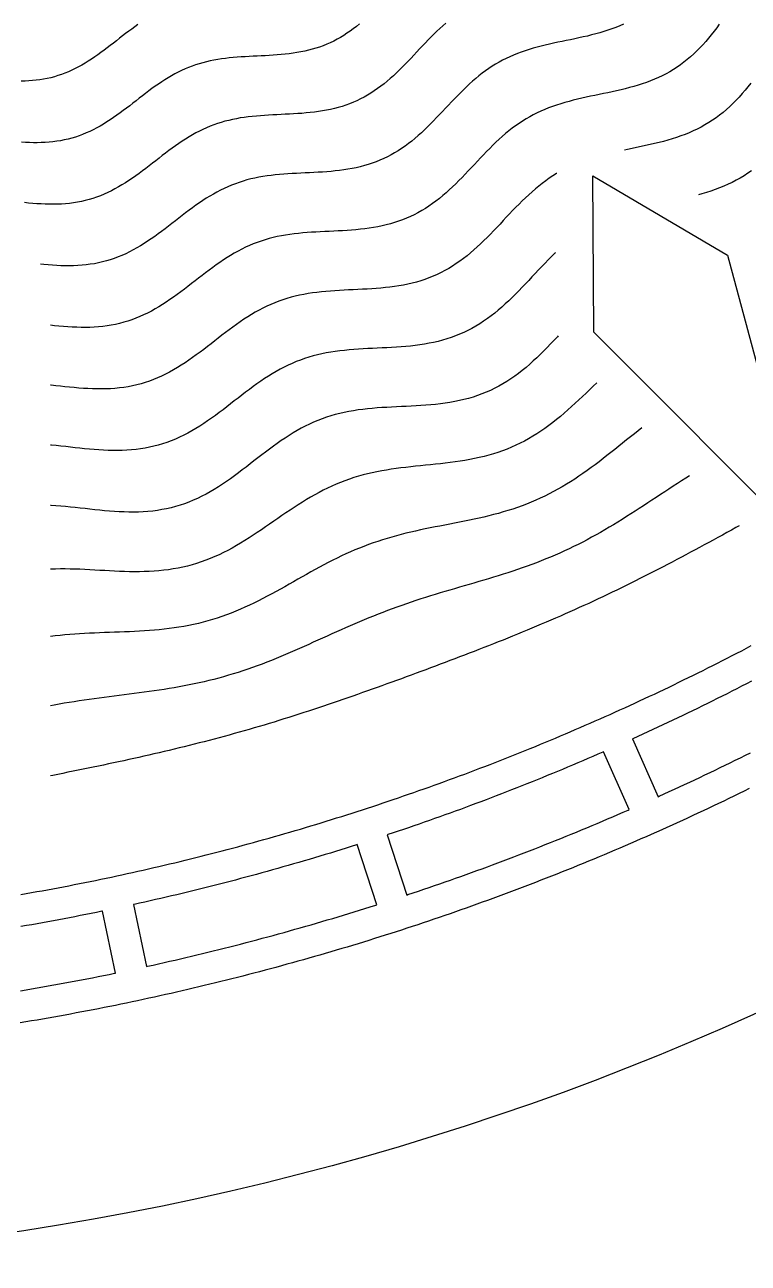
# Model space of a CAD drawing. Header units: millimetres. Extents: x -14.2 to 14.2, y -14.2 to 14.2.
# Drawn here: x 2.18 to 5.84, y -14.25 to -7.98 of the extents above; entities that cross this region are included whole.
import ezdxf

# ---------------------------------------------------------------- set-up
doc = ezdxf.new("R2010")
doc.units = ezdxf.units.MM
for name, color, linetype in [('ALTIN', 2, 'Continuous'), ('DOKU', 8, 'Continuous'), ('KESIM', 1, 'Continuous')]:
    doc.layers.add(name, color=color, linetype=linetype)

msp = doc.modelspace()

# ---------------------------------------------------------------- linework, layer by layer
at = {"layer": 'ALTIN'}
for points in [[(5.0563, -9.5377), (5.05, -8.7469), (5.7317, -9.1477), (6.125, -10.6088)], [(4.3025, -12.3204), (4.3293, -12.3109), (4.3562, -12.3015), (4.383, -12.2919), (4.4098, -12.2823), (4.4366, -12.2727), (4.4634, -12.263), (4.4901, -12.2532), (4.5168, -12.2434), (4.5435, -12.2335), (4.5702, -12.2236), (4.5969, -12.2136), (4.6235, -12.2035), (4.6501, -12.1934), (4.6767, -12.1832), (4.7033, -12.173), (4.7298, -12.1627), (4.7563, -12.1524), (4.7828, -12.1419), (4.8093, -12.1315), (4.8358, -12.121), (4.8622, -12.1104), (4.8886, -12.0997), (4.915, -12.0891), (4.9414, -12.0783), (4.9677, -12.0675), (4.994, -12.0566), (5.0203, -12.0457), (5.0466, -12.0347), (5.0728, -12.0237), (5.099, -12.0126), (5.1252, -12.0014), (5.1514, -11.9902), (5.1776, -11.979), (5.2037, -11.9676), (5.2298, -11.9563), (5.2347, -11.9541), (5.1046, -11.6617), (5.1015, -11.6631), (5.0761, -11.6742), (5.0506, -11.6852), (5.0251, -11.6962), (4.9996, -11.7071), (4.974, -11.718), (4.9484, -11.7289), (4.9228, -11.7396), (4.8972, -11.7503), (4.8716, -11.761), (4.8459, -11.7716), (4.8202, -11.7821), (4.7945, -11.7926), (4.7687, -11.8031), (4.743, -11.8134), (4.7172, -11.8237), (4.6914, -11.834), (4.6656, -11.8442), (4.6397, -11.8544), (4.6138, -11.8645), (4.5879, -11.8745), (4.562, -11.8845), (4.5361, -11.8944), (4.5101, -11.9043), (4.4841, -11.9141), (4.4581, -11.9238), (4.4321, -11.9335), (4.4061, -11.9432), (4.38, -11.9528), (4.3539, -11.9623), (4.3278, -11.9718), (4.3017, -11.9812), (4.2755, -11.9905), (4.2494, -11.9998), (4.2232, -12.0091), (4.197, -12.0183), (4.1707, -12.0274), (4.1445, -12.0365), (4.1182, -12.0455), (4.0919, -12.0544), (4.0656, -12.0633), (4.0393, -12.0722), (4.0129, -12.0809), (4.0098, -12.082), (4.1087, -12.3863), (4.1138, -12.3846), (4.1408, -12.3756), (4.1678, -12.3666), (4.1948, -12.3574), (4.2217, -12.3483), (4.2487, -12.339), (4.2756, -12.3297)], [(2.9911, -12.7026), (3.0188, -12.696), (3.0465, -12.6894), (3.0741, -12.6828), (3.1018, -12.676), (3.1294, -12.6692), (3.1571, -12.6624), (3.1847, -12.6554), (3.2123, -12.6485), (3.2399, -12.6414), (3.2675, -12.6343), (3.295, -12.6272), (3.3226, -12.6199), (3.3501, -12.6127), (3.3776, -12.6053), (3.4051, -12.5979), (3.4326, -12.5905), (3.46, -12.583), (3.4875, -12.5754), (3.5149, -12.5677), (3.5423, -12.56), (3.5697, -12.5523), (3.5971, -12.5445), (3.6244, -12.5366), (3.6518, -12.5287), (3.6791, -12.5207), (3.7064, -12.5126), (3.7337, -12.5045), (3.761, -12.4963), (3.7882, -12.4881), (3.8155, -12.4798), (3.8427, -12.4714), (3.8699, -12.463), (3.897, -12.4545), (3.9242, -12.446), (3.9514, -12.4374), (3.9565, -12.4358), (3.8576, -12.1314), (3.8545, -12.1324), (3.828, -12.1408), (3.8015, -12.1491), (3.775, -12.1574), (3.7484, -12.1656), (3.7219, -12.1738), (3.6953, -12.1819), (3.6687, -12.1899), (3.6421, -12.1979), (3.6155, -12.2058), (3.5889, -12.2136), (3.5622, -12.2214), (3.5356, -12.2292), (3.5089, -12.2369), (3.4822, -12.2445), (3.4554, -12.2521), (3.4287, -12.2596), (3.4019, -12.267), (3.3752, -12.2744), (3.3484, -12.2817), (3.3216, -12.289), (3.2948, -12.2962), (3.2679, -12.3034), (3.2411, -12.3105), (3.2142, -12.3175), (3.1873, -12.3245), (3.1604, -12.3314), (3.1335, -12.3383), (3.1066, -12.3451), (3.0797, -12.3519), (3.0527, -12.3586), (3.0257, -12.3652), (2.9988, -12.3718), (2.9718, -12.3783), (2.9447, -12.3847), (2.9177, -12.3911), (2.8907, -12.3975), (2.8636, -12.4037), (2.8366, -12.4099), (2.8095, -12.4161), (2.7824, -12.4222), (2.7553, -12.4282), (2.7282, -12.4342), (2.7249, -12.4349), (2.7914, -12.7479), (2.7967, -12.7468), (2.8245, -12.7407), (2.8523, -12.7345), (2.8801, -12.7282), (2.9079, -12.7219), (2.9356, -12.7155), (2.9633, -12.7091)]]:
    msp.add_lwpolyline(points, close=True, dxfattribs=at)
for points in [[(2.1557, -12.3838), (2.1828, -12.379), (2.2098, -12.3742), (2.2368, -12.3694), (2.2637, -12.3645), (2.2907, -12.3595), (2.3177, -12.3545), (2.3446, -12.3494), (2.3715, -12.3443), (2.3985, -12.3391), (2.4254, -12.3338), (2.4523, -12.3285), (2.4792, -12.3231), (2.5061, -12.3177), (2.5329, -12.3122), (2.5598, -12.3066), (2.5866, -12.301), (2.6134, -12.2953), (2.6403, -12.2896), (2.6671, -12.2838), (2.6939, -12.2779), (2.7206, -12.272), (2.7474, -12.2661), (2.7742, -12.2601), (2.8009, -12.254), (2.8276, -12.2478), (2.8543, -12.2416), (2.881, -12.2354), (2.9077, -12.2291), (2.9344, -12.2227), (2.9611, -12.2163), (2.9877, -12.2098), (3.0143, -12.2032), (3.041, -12.1966), (3.0676, -12.19), (3.0941, -12.1832), (3.1207, -12.1765), (3.1473, -12.1696), (3.1738, -12.1627), (3.2003, -12.1558), (3.2269, -12.1488), (3.2534, -12.1417), (3.2798, -12.1346), (3.3063, -12.1274), (3.3328, -12.1201), (3.3592, -12.1128), (3.3856, -12.1055), (3.412, -12.0981), (3.4384, -12.0906), (3.4648, -12.0831), (3.4911, -12.0755), (3.5175, -12.0678), (3.5438, -12.0601), (3.5701, -12.0524), (3.5964, -12.0445), (3.6226, -12.0367), (3.6489, -12.0287), (3.6751, -12.0208), (3.7013, -12.0127), (3.7275, -12.0046), (3.7537, -11.9964), (3.7799, -11.9882), (3.806, -11.9799), (3.8321, -11.9716), (3.8583, -11.9632), (3.8843, -11.9548), (3.9104, -11.9463), (3.9365, -11.9377), (3.9625, -11.9291), (3.9885, -11.9204), (4.0145, -11.9117), (4.0405, -11.9029), (4.0665, -11.8941), (4.0924, -11.8852), (4.1183, -11.8762), (4.1442, -11.8672), (4.1701, -11.8581), (4.196, -11.849), (4.2218, -11.8398), (4.2476, -11.8306), (4.2734, -11.8213), (4.2992, -11.8119), (4.325, -11.8025), (4.3507, -11.7931), (4.3764, -11.7835), (4.4021, -11.774), (4.4278, -11.7643), (4.4534, -11.7546), (4.4791, -11.7449), (4.5047, -11.7351), (4.5303, -11.7253), (4.5558, -11.7153), (4.5814, -11.7054), (4.6069, -11.6953), (4.6324, -11.6853), (4.6579, -11.6751), (4.6834, -11.6649), (4.7088, -11.6547), (4.7342, -11.6444), (4.7596, -11.634), (4.785, -11.6236), (4.8103, -11.6132), (4.8357, -11.6026), (4.861, -11.5921), (4.8862, -11.5814), (4.9115, -11.5707), (4.9367, -11.56), (4.9619, -11.5492), (4.9871, -11.5384), (5.0123, -11.5274), (5.0374, -11.5165), (5.0625, -11.5055), (5.0876, -11.4944), (5.1127, -11.4833), (5.1377, -11.4721), (5.1627, -11.4608), (5.1877, -11.4496), (5.2127, -11.4382), (5.2376, -11.4268), (5.2626, -11.4154), (5.2874, -11.4039), (5.3123, -11.3923), (5.3372, -11.3807), (5.362, -11.369), (5.3868, -11.3573), (5.4115, -11.3455), (5.4363, -11.3337), (5.461, -11.3218), (5.4857, -11.3098), (5.5103, -11.2978), (5.535, -11.2858), (5.5596, -11.2737), (5.5842, -11.2615), (5.6087, -11.2493), (5.6332, -11.2371), (5.6577, -11.2247), (5.6822, -11.2124), (5.7067, -11.2), (5.7311, -11.1875), (5.7555, -11.1749), (5.7798, -11.1624), (5.8042, -11.1497), (5.8285, -11.137), (5.8528, -11.1243)], [(5.8534, -11.3044), (5.8287, -11.3172), (5.804, -11.3299), (5.7793, -11.3425), (5.7545, -11.3551), (5.7298, -11.3676), (5.7049, -11.3801), (5.6801, -11.3925), (5.6552, -11.4049), (5.6303, -11.4172), (5.6054, -11.4294), (5.5805, -11.4416), (5.5555, -11.4538), (5.5305, -11.4659), (5.5055, -11.4779), (5.4804, -11.4899), (5.4553, -11.5018), (5.4302, -11.5137), (5.4051, -11.5255), (5.3799, -11.5373), (5.3547, -11.549), (5.3295, -11.5607), (5.3043, -11.5723), (5.279, -11.5838), (5.2538, -11.5953), (5.2507, -11.5967), (5.3809, -11.889), (5.3858, -11.8868), (5.4117, -11.875), (5.4376, -11.8632), (5.4635, -11.8513), (5.4894, -11.8393), (5.5152, -11.8273), (5.541, -11.8153), (5.5667, -11.8031), (5.5925, -11.791), (5.6182, -11.7787), (5.6439, -11.7665), (5.6695, -11.7541), (5.6951, -11.7417), (5.7207, -11.7293), (5.7463, -11.7168), (5.7719, -11.7042), (5.7974, -11.6916), (5.8229, -11.6789), (5.8483, -11.6662)], [(5.8426, -11.8477), (5.8168, -11.8604), (5.7909, -11.8731), (5.765, -11.8857), (5.739, -11.8982), (5.7131, -11.9107), (5.6871, -11.9232), (5.661, -11.9355), (5.635, -11.9479), (5.6089, -11.9601), (5.5828, -11.9723), (5.5567, -11.9845), (5.5305, -11.9966), (5.5043, -12.0086), (5.4781, -12.0206), (5.4519, -12.0325), (5.4256, -12.0444), (5.3993, -12.0562), (5.373, -12.0679), (5.3467, -12.0796), (5.3203, -12.0913), (5.2939, -12.1028), (5.2675, -12.1144), (5.241, -12.1258), (5.2146, -12.1372), (5.1881, -12.1486), (5.1616, -12.1599), (5.135, -12.1711), (5.1085, -12.1823), (5.0819, -12.1934), (5.0552, -12.2044), (5.0286, -12.2154), (5.0019, -12.2264), (4.9753, -12.2373), (4.9486, -12.2481), (4.9218, -12.2589), (4.8951, -12.2696), (4.8683, -12.2802), (4.8415, -12.2908), (4.8147, -12.3013), (4.7878, -12.3118), (4.7609, -12.3222), (4.734, -12.3326), (4.7071, -12.3429), (4.6802, -12.3531), (4.6532, -12.3633), (4.6262, -12.3734), (4.5992, -12.3835), (4.5722, -12.3935), (4.5452, -12.4035), (4.5181, -12.4133), (4.491, -12.4232), (4.4639, -12.4329), (4.4367, -12.4426), (4.4096, -12.4523), (4.3824, -12.4619), (4.3552, -12.4714), (4.328, -12.4809), (4.3008, -12.4903), (4.2735, -12.4997), (4.2462, -12.5089), (4.2189, -12.5182), (4.1916, -12.5274), (4.1643, -12.5365), (4.1369, -12.5455), (4.1095, -12.5545), (4.0821, -12.5635), (4.0547, -12.5723), (4.0273, -12.5811), (3.9998, -12.5899), (3.9723, -12.5986), (3.9448, -12.6072), (3.9173, -12.6158), (3.8898, -12.6243), (3.8622, -12.6328), (3.8347, -12.6412), (3.8071, -12.6495), (3.7795, -12.6578), (3.7518, -12.666), (3.7242, -12.6742), (3.6965, -12.6823), (3.6689, -12.6903), (3.6412, -12.6983), (3.6135, -12.7062), (3.5857, -12.714), (3.558, -12.7218), (3.5302, -12.7296), (3.5024, -12.7372), (3.4746, -12.7448), (3.4468, -12.7524), (3.419, -12.7599), (3.3912, -12.7673), (3.3633, -12.7747), (3.3354, -12.782), (3.3075, -12.7892), (3.2796, -12.7964), (3.2517, -12.8035), (3.2237, -12.8106), (3.1958, -12.8176), (3.1678, -12.8245), (3.1398, -12.8314), (3.1118, -12.8382), (3.0838, -12.845), (3.0558, -12.8517), (3.0277, -12.8583), (2.9997, -12.8649), (2.9716, -12.8714), (2.9435, -12.8779), (2.9154, -12.8843), (2.8873, -12.8906), (2.8592, -12.8969), (2.831, -12.9031), (2.8029, -12.9092), (2.7747, -12.9153), (2.7465, -12.9213), (2.7183, -12.9273), (2.6901, -12.9332), (2.6619, -12.939), (2.6337, -12.9448), (2.6054, -12.9505), (2.5771, -12.9562), (2.5489, -12.9618), (2.5206, -12.9673), (2.4923, -12.9728), (2.464, -12.9782), (2.4357, -12.9835), (2.4073, -12.9888), (2.379, -12.994), (2.3506, -12.9992), (2.3223, -13.0043), (2.2939, -13.0093), (2.2655, -13.0143), (2.2371, -13.0192), (2.2087, -13.024), (2.1803, -13.0288), (2.1518, -13.0336)], [(2.1539, -12.871), (2.1819, -12.8663), (2.21, -12.8615), (2.2381, -12.8567), (2.2661, -12.8517), (2.2941, -12.8468), (2.3222, -12.8417), (2.3502, -12.8366), (2.3782, -12.8315), (2.4062, -12.8263), (2.4341, -12.821), (2.4621, -12.8156), (2.4901, -12.8102), (2.518, -12.8048), (2.5459, -12.7992), (2.5738, -12.7937), (2.6018, -12.788), (2.6296, -12.7823), (2.6349, -12.7812), (2.5684, -12.4682), (2.5652, -12.4689), (2.538, -12.4744), (2.5107, -12.4799), (2.4835, -12.4854), (2.4563, -12.4908), (2.429, -12.4961), (2.4017, -12.5014), (2.3745, -12.5066), (2.3472, -12.5117), (2.3199, -12.5168), (2.2925, -12.5219), (2.2652, -12.5268), (2.2379, -12.5318), (2.2105, -12.5366), (2.1832, -12.5414), (2.1558, -12.5461)]]:
    msp.add_lwpolyline(points, dxfattribs=at)
at = {"layer": 'DOKU'}
for points in [[(2.7481, -7.981), (2.7324, -7.992), (2.7167, -8.0033), (2.7012, -8.0148), (2.6856, -8.0265), (2.6701, -8.0384), (2.6546, -8.0503), (2.6391, -8.0624), (2.6236, -8.0745), (2.608, -8.0865), (2.5923, -8.0985), (2.5766, -8.1103), (2.5609, -8.122), (2.545, -8.1334), (2.529, -8.1446), (2.5128, -8.1555), (2.4966, -8.166), (2.4802, -8.1761), (2.4637, -8.1858), (2.447, -8.1951), (2.4301, -8.2038), (2.413, -8.2121), (2.3958, -8.2198), (2.3785, -8.2269), (2.3609, -8.2334), (2.3432, -8.2394), (2.3253, -8.2448), (2.3072, -8.2496), (2.289, -8.2537), (2.2706, -8.2573), (2.252, -8.2603), (2.2333, -8.2627), (2.2145, -8.2646), (2.1955, -8.266), (2.1765, -8.2668), (2.1573, -8.2672)], [(3.8692, -7.9772), (3.8539, -7.9899), (3.8382, -8.002), (3.8224, -8.0138), (3.8062, -8.025), (3.7899, -8.0356), (3.7732, -8.0458), (3.7563, -8.0553), (3.7391, -8.0643), (3.7216, -8.0727), (3.7038, -8.0806), (3.6858, -8.0878), (3.6676, -8.0945), (3.649, -8.1006), (3.6303, -8.1061), (3.6113, -8.1111), (3.5921, -8.1155), (3.5727, -8.1195), (3.5531, -8.123), (3.5333, -8.126), (3.5134, -8.1287), (3.4933, -8.131), (3.4732, -8.1329), (3.4529, -8.1346), (3.4326, -8.136), (3.4122, -8.1373), (3.3918, -8.1384), (3.3714, -8.1394), (3.351, -8.1403), (3.3307, -8.1413), (3.3104, -8.1423), (3.2901, -8.1433), (3.27, -8.1446), (3.2499, -8.146), (3.23, -8.1476), (3.2102, -8.1496), (3.1906, -8.1518), (3.1711, -8.1544), (3.1517, -8.1574), (3.1326, -8.1607), (3.1137, -8.1646), (3.0949, -8.1689), (3.0763, -8.1737), (3.058, -8.1789), (3.0398, -8.1847), (3.0218, -8.1911), (3.0041, -8.1979), (2.9865, -8.2053), (2.9691, -8.2132), (2.9519, -8.2216), (2.9348, -8.2305), (2.9179, -8.2399), (2.9012, -8.2498), (2.8845, -8.2601), (2.8681, -8.2708), (2.8517, -8.2818), (2.8354, -8.2932), (2.8191, -8.3049), (2.803, -8.3169), (2.7868, -8.329), (2.7708, -8.3413), (2.7547, -8.3538), (2.7386, -8.3663), (2.7224, -8.3788), (2.7063, -8.3913), (2.6901, -8.4037), (2.6738, -8.416), (2.6574, -8.4281), (2.6409, -8.44), (2.6243, -8.4516), (2.6076, -8.4629), (2.5907, -8.4738), (2.5737, -8.4843), (2.5565, -8.4944), (2.5392, -8.504), (2.5217, -8.513), (2.504, -8.5216), (2.4861, -8.5296), (2.4681, -8.537), (2.4499, -8.5438), (2.4315, -8.55), (2.4129, -8.5555), (2.3942, -8.5605), (2.3752, -8.5648), (2.3561, -8.5685), (2.3369, -8.5717), (2.3175, -8.5742), (2.298, -8.5761), (2.2783, -8.5775), (2.2585, -8.5784), (2.2386, -8.5788), (2.2186, -8.5787), (2.1985, -8.5782), (2.1784, -8.5773), (2.1582, -8.5761)], [(4.307, -7.9739), (4.2916, -7.9871), (4.2765, -8.0007), (4.2615, -8.0147), (4.2466, -8.029), (4.2319, -8.0436), (4.2173, -8.0584), (4.2028, -8.0735), (4.1883, -8.0887), (4.1739, -8.104), (4.1594, -8.1195), (4.1449, -8.1349), (4.1304, -8.1503), (4.1158, -8.1656), (4.1011, -8.1809), (4.0863, -8.1959), (4.0714, -8.2107), (4.0563, -8.2253), (4.041, -8.2396), (4.0255, -8.2535), (4.0098, -8.267), (3.9938, -8.2801), (3.9776, -8.2927), (3.9612, -8.3048), (3.9445, -8.3164), (3.9275, -8.3275), (3.9102, -8.338), (3.8927, -8.3479), (3.8749, -8.3573), (3.8568, -8.366), (3.8384, -8.3741), (3.8197, -8.3816), (3.8008, -8.3885), (3.7816, -8.3948), (3.7621, -8.4005), (3.7424, -8.4057), (3.7225, -8.4103), (3.7024, -8.4144), (3.6821, -8.418), (3.6616, -8.4212), (3.641, -8.4239), (3.6202, -8.4263), (3.5993, -8.4283), (3.5784, -8.4301), (3.5573, -8.4316), (3.5362, -8.4329), (3.515, -8.434), (3.4939, -8.435), (3.4728, -8.436), (3.4517, -8.437), (3.4306, -8.438), (3.4096, -8.4391), (3.3887, -8.4404), (3.368, -8.4419), (3.3473, -8.4436), (3.3268, -8.4456), (3.3064, -8.4479), (3.2862, -8.4506), (3.2662, -8.4536), (3.2464, -8.4572), (3.2268, -8.4611), (3.2073, -8.4656), (3.1881, -8.4705), (3.1691, -8.476), (3.1502, -8.482), (3.1316, -8.4886), (3.1132, -8.4957), (3.095, -8.5034), (3.0769, -8.5115), (3.0591, -8.5203), (3.0414, -8.5295), (3.0239, -8.5392), (3.0065, -8.5494), (2.9893, -8.5601), (2.9722, -8.5712), (2.9552, -8.5826), (2.9383, -8.5945), (2.9215, -8.6066), (2.9048, -8.6189), (2.8881, -8.6315), (2.8714, -8.6443), (2.8547, -8.6572), (2.838, -8.6702), (2.8213, -8.6831), (2.8046, -8.6961), (2.7878, -8.709), (2.7709, -8.7217), (2.7539, -8.7342), (2.7368, -8.7465), (2.7196, -8.7586), (2.7023, -8.7703), (2.6848, -8.7816), (2.6672, -8.7925), (2.6494, -8.8029), (2.6314, -8.8128), (2.6133, -8.8223), (2.595, -8.8311), (2.5764, -8.8394), (2.5578, -8.8471), (2.5389, -8.8541), (2.5198, -8.8605), (2.5006, -8.8663), (2.4811, -8.8714), (2.4615, -8.8759), (2.4417, -8.8798), (2.4218, -8.883), (2.4017, -8.8856), (2.3814, -8.8876), (2.3611, -8.8891), (2.3405, -8.89), (2.3199, -8.8904), (2.2992, -8.8903), (2.2784, -8.8898), (2.2575, -8.8889), (2.2365, -8.8876), (2.2155, -8.8861), (2.1945, -8.8842), (2.1735, -8.8822)], [(5.2062, -7.9787), (5.187, -7.9872), (5.1674, -7.9952), (5.1475, -8.0026), (5.1273, -8.0096), (5.1069, -8.0162), (5.0862, -8.0223), (5.0653, -8.0281), (5.0443, -8.0336), (5.0232, -8.0387), (5.0019, -8.0437), (4.9805, -8.0484), (4.9591, -8.053), (4.9376, -8.0574), (4.9162, -8.0619), (4.8947, -8.0663), (4.8734, -8.0707), (4.8521, -8.0753), (4.831, -8.08), (4.81, -8.0848), (4.7891, -8.0899), (4.7685, -8.0953), (4.7481, -8.101), (4.7278, -8.107), (4.7079, -8.1134), (4.6882, -8.1202), (4.6687, -8.1274), (4.6496, -8.1351), (4.6307, -8.1433), (4.6122, -8.152), (4.5939, -8.1612), (4.5759, -8.1709), (4.5582, -8.1811), (4.5408, -8.1919), (4.5237, -8.2032), (4.5069, -8.215), (4.4903, -8.2273), (4.474, -8.2401), (4.4579, -8.2533), (4.442, -8.267), (4.4263, -8.2811), (4.4108, -8.2956), (4.3955, -8.3104), (4.3803, -8.3255), (4.3651, -8.3409), (4.3501, -8.3565), (4.3351, -8.3722), (4.3201, -8.3881), (4.3052, -8.404), (4.2902, -8.42), (4.2752, -8.436), (4.2601, -8.4518), (4.2449, -8.4676), (4.2295, -8.4832), (4.2141, -8.4985), (4.1984, -8.5136), (4.1826, -8.5283), (4.1666, -8.5427), (4.1503, -8.5567), (4.1338, -8.5703), (4.1171, -8.5834), (4.1, -8.5959), (4.0827, -8.6079), (4.0652, -8.6194), (4.0473, -8.6303), (4.0291, -8.6405), (4.0107, -8.6502), (3.9919, -8.6592), (3.9729, -8.6676), (3.9536, -8.6754), (3.934, -8.6825), (3.9141, -8.689), (3.894, -8.6949), (3.8736, -8.7003), (3.853, -8.7051), (3.8322, -8.7093), (3.8112, -8.7131), (3.79, -8.7164), (3.7686, -8.7192), (3.7471, -8.7216), (3.7255, -8.7238), (3.7038, -8.7255), (3.682, -8.7271), (3.6601, -8.7284), (3.6382, -8.7296), (3.6164, -8.7307), (3.5945, -8.7317), (3.5726, -8.7327), (3.5508, -8.7338), (3.5291, -8.7349), (3.5075, -8.7362), (3.486, -8.7378), (3.4646, -8.7395), (3.4434, -8.7416), (3.4223, -8.744), (3.4014, -8.7468), (3.3807, -8.7499), (3.3602, -8.7536), (3.3399, -8.7577), (3.3197, -8.7623), (3.2998, -8.7674), (3.2801, -8.7731), (3.2606, -8.7793), (3.2414, -8.7861), (3.2223, -8.7935), (3.2034, -8.8014), (3.1848, -8.8099), (3.1663, -8.8189), (3.148, -8.8285), (3.1299, -8.8385), (3.1119, -8.8491), (3.0941, -8.8601), (3.0764, -8.8716), (3.0588, -8.8835), (3.0413, -8.8957), (3.0239, -8.9082), (3.0066, -8.921), (2.9893, -8.9341), (2.972, -8.9473), (2.9548, -8.9606), (2.9375, -8.974), (2.9202, -8.9875), (2.9029, -9.0009), (2.8855, -9.0142), (2.868, -9.0274), (2.8504, -9.0404), (2.8327, -9.0531), (2.8149, -9.0656), (2.797, -9.0777), (2.7789, -9.0894), (2.7606, -9.1006), (2.7422, -9.1114), (2.7236, -9.1217), (2.7049, -9.1315), (2.6859, -9.1406), (2.6667, -9.1492), (2.6474, -9.1571), (2.6279, -9.1644), (2.6081, -9.1711), (2.5882, -9.1771), (2.5681, -9.1824), (2.5478, -9.187), (2.5273, -9.191), (2.5067, -9.1943), (2.4859, -9.1971), (2.4649, -9.1991), (2.4438, -9.2006), (2.4226, -9.2016), (2.4012, -9.202), (2.3798, -9.2019), (2.3582, -9.2014), (2.3366, -9.2004), (2.3149, -9.1991), (2.2932, -9.1975), (2.2714, -9.1956), (2.2555, -9.1941)], [(5.6909, -7.9784), (5.6776, -7.9966), (5.6641, -8.0145), (5.6503, -8.0321), (5.6363, -8.0494), (5.6219, -8.0663), (5.6073, -8.0828), (5.5923, -8.0989), (5.5769, -8.1145), (5.5612, -8.1295), (5.5451, -8.1441), (5.5286, -8.1581), (5.5117, -8.1715), (5.4945, -8.1843), (5.4768, -8.1966), (5.4587, -8.2082), (5.4402, -8.2193), (5.4214, -8.2297), (5.4021, -8.2396), (5.3825, -8.2489), (5.3626, -8.2577), (5.3423, -8.2659), (5.3218, -8.2736), (5.3009, -8.2808), (5.2798, -8.2876), (5.2584, -8.294), (5.2369, -8.2999), (5.2151, -8.3056), (5.1932, -8.3109), (5.1712, -8.316), (5.1491, -8.3209), (5.127, -8.3257), (5.1048, -8.3303), (5.0826, -8.3349), (5.0605, -8.3394), (5.0384, -8.344), (5.0164, -8.3487), (4.9946, -8.3536), (4.9729, -8.3586), (4.9513, -8.3639), (4.93, -8.3694), (4.9088, -8.3753), (4.8879, -8.3815), (4.8673, -8.3881), (4.8469, -8.3951), (4.8268, -8.4026), (4.807, -8.4106), (4.7875, -8.419), (4.7683, -8.428), (4.7494, -8.4375), (4.7309, -8.4476), (4.7126, -8.4582), (4.6946, -8.4693), (4.6769, -8.481), (4.6595, -8.4932), (4.6424, -8.5059), (4.6255, -8.5191), (4.6089, -8.5328), (4.5925, -8.547), (4.5762, -8.5615), (4.5602, -8.5765), (4.5443, -8.5918), (4.5286, -8.6074), (4.5129, -8.6233), (4.4974, -8.6394), (4.4819, -8.6557), (4.4664, -8.6721), (4.451, -8.6886), (4.4355, -8.7051), (4.4199, -8.7216), (4.4043, -8.738), (4.3886, -8.7543), (4.3728, -8.7704), (4.3568, -8.7863), (4.3406, -8.8019), (4.3242, -8.8171), (4.3077, -8.832), (4.2909, -8.8465), (4.2738, -8.8605), (4.2565, -8.874), (4.2389, -8.887), (4.221, -8.8994), (4.2028, -8.9113), (4.1844, -8.9225), (4.1656, -8.9331), (4.1465, -8.9431), (4.1271, -8.9524), (4.1074, -8.9611), (4.0875, -8.9691), (4.0672, -8.9765), (4.0467, -8.9833), (4.0259, -8.9894), (4.0048, -8.9949), (3.9835, -8.9999), (3.962, -9.0042), (3.9402, -9.0081), (3.9183, -9.0115), (3.8962, -9.0145), (3.874, -9.017), (3.8516, -9.0192), (3.8292, -9.021), (3.8067, -9.0226), (3.7841, -9.024), (3.7614, -9.0252), (3.7388, -9.0263), (3.7162, -9.0274), (3.6936, -9.0284), (3.6711, -9.0295), (3.6486, -9.0307), (3.6263, -9.0321), (3.6041, -9.0336), (3.582, -9.0355), (3.56, -9.0376), (3.5382, -9.0401), (3.5166, -9.0429), (3.4952, -9.0462), (3.474, -9.05), (3.453, -9.0542), (3.4321, -9.059), (3.4116, -9.0643), (3.3912, -9.0702), (3.3711, -9.0766), (3.3511, -9.0836), (3.3314, -9.0912), (3.3119, -9.0994), (3.2926, -9.1082), (3.2735, -9.1175), (3.2546, -9.1274), (3.2359, -9.1378), (3.2173, -9.1488), (3.1989, -9.1602), (3.1806, -9.172), (3.1624, -9.1843), (3.1443, -9.1969), (3.1263, -9.2099), (3.1084, -9.2231), (3.0905, -9.2366), (3.0727, -9.2503), (3.0548, -9.2641), (3.037, -9.2779), (3.0191, -9.2918), (3.0012, -9.3057), (2.9832, -9.3194), (2.9651, -9.3331), (2.9469, -9.3465), (2.9287, -9.3597), (2.9102, -9.3725), (2.8917, -9.385), (2.873, -9.3971), (2.8541, -9.4088), (2.8351, -9.42), (2.8159, -9.4306), (2.7965, -9.4407), (2.7769, -9.4502), (2.7571, -9.459), (2.737, -9.4672), (2.7168, -9.4748), (2.6964, -9.4816), (2.6758, -9.4878), (2.655, -9.4933), (2.6341, -9.4981), (2.6129, -9.5022), (2.5915, -9.5057), (2.57, -9.5085), (2.5484, -9.5107), (2.5266, -9.5122), (2.5046, -9.5132), (2.4825, -9.5136), (2.4604, -9.5135), (2.4381, -9.513), (2.4157, -9.512), (2.3933, -9.5106), (2.3709, -9.509), (2.3483, -9.507), (2.3258, -9.5048), (2.3048, -9.5027)], [(5.8496, -8.277), (5.8354, -8.2952), (5.8209, -8.3131), (5.8061, -8.3305), (5.7909, -8.3476), (5.7754, -8.3642), (5.7596, -8.3802), (5.7434, -8.3958), (5.7267, -8.4108), (5.7097, -8.4253), (5.6923, -8.4391), (5.6744, -8.4524), (5.6562, -8.465), (5.6375, -8.4771), (5.6184, -8.4885), (5.5989, -8.4993), (5.5791, -8.5095), (5.5588, -8.5191), (5.5382, -8.5281), (5.5173, -8.5366), (5.4961, -8.5446), (5.4745, -8.5521), (5.4527, -8.559), (5.4307, -8.5656), (5.4084, -8.5718), (5.3859, -8.5776), (5.3633, -8.5831), (5.3406, -8.5884), (5.3178, -8.5935), (5.2949, -8.5984), (5.272, -8.6031), (5.2491, -8.6079), (5.2262, -8.6126), (5.2107, -8.6158)], [(4.8683, -8.7344), (4.8669, -8.7352), (4.8484, -8.7467), (4.8301, -8.7588), (4.8121, -8.7714), (4.7944, -8.7845), (4.777, -8.7982), (4.7598, -8.8123), (4.7429, -8.8269), (4.7261, -8.842), (4.7096, -8.8574), (4.6932, -8.8732), (4.6769, -8.8893), (4.6608, -8.9058), (4.6447, -8.9224), (4.6287, -8.9392), (4.6127, -8.9562), (4.5968, -8.9732), (4.5808, -8.9903), (4.5647, -9.0073), (4.5486, -9.0242), (4.5324, -9.0411), (4.516, -9.0577), (4.4995, -9.0741), (4.4828, -9.0902), (4.4659, -9.1059), (4.4488, -9.1213), (4.4314, -9.1362), (4.4138, -9.1507), (4.3959, -9.1647), (4.3777, -9.1781), (4.3592, -9.1909), (4.3405, -9.2031), (4.3214, -9.2147), (4.302, -9.2257), (4.2823, -9.236), (4.2623, -9.2456), (4.242, -9.2546), (4.2213, -9.2629), (4.2004, -9.2705), (4.1792, -9.2775), (4.1577, -9.2838), (4.136, -9.2895), (4.114, -9.2946), (4.0917, -9.2992), (4.0693, -9.3032), (4.0467, -9.3067), (4.0238, -9.3097), (4.0009, -9.3123), (3.9778, -9.3146), (3.9546, -9.3165), (3.9313, -9.3181), (3.908, -9.3195), (3.8846, -9.3208), (3.8613, -9.3219), (3.8379, -9.323), (3.8146, -9.3241), (3.7913, -9.3252), (3.7681, -9.3265), (3.7451, -9.3279), (3.7221, -9.3295), (3.6993, -9.3314), (3.6766, -9.3336), (3.6541, -9.3362), (3.6318, -9.3391), (3.6097, -9.3425), (3.5877, -9.3464), (3.566, -9.3508), (3.5446, -9.3557), (3.5233, -9.3612), (3.5023, -9.3673), (3.4815, -9.3739), (3.4609, -9.3812), (3.4405, -9.389), (3.4204, -9.3975), (3.4005, -9.4065), (3.3807, -9.4162), (3.3612, -9.4264), (3.3419, -9.4371), (3.3227, -9.4484), (3.3036, -9.4602), (3.2848, -9.4724), (3.266, -9.4851), (3.2473, -9.4981), (3.2287, -9.5115), (3.2102, -9.5252), (3.1917, -9.5391), (3.1733, -9.5532), (3.1549, -9.5675), (3.1364, -9.5818), (3.118, -9.5962), (3.0995, -9.6105), (3.0809, -9.6247), (3.0622, -9.6388), (3.0435, -9.6526), (3.0246, -9.6662), (3.0056, -9.6795), (2.9864, -9.6924), (2.9671, -9.7049), (2.9476, -9.717), (2.9279, -9.7285), (2.9081, -9.7395), (2.8881, -9.7499), (2.8678, -9.7597), (2.8474, -9.7688), (2.8267, -9.7773), (2.8058, -9.7851), (2.7848, -9.7922), (2.7635, -9.7986), (2.742, -9.8042), (2.7203, -9.8092), (2.6985, -9.8135), (2.6764, -9.817), (2.6542, -9.8199), (2.6318, -9.8222), (2.6093, -9.8238), (2.5866, -9.8248), (2.5639, -9.8252), (2.5409, -9.8251), (2.5179, -9.8246), (2.4949, -9.8235), (2.4717, -9.8222), (2.4485, -9.8204), (2.4253, -9.8184), (2.402, -9.8162), (2.3787, -9.8137), (2.3555, -9.8112), (2.3322, -9.8086), (2.309, -9.806), (2.3049, -9.8056)], [(5.8544, -8.7205), (5.8355, -8.7335), (5.8163, -8.7459), (5.7966, -8.7577), (5.7765, -8.7688), (5.756, -8.7794), (5.7351, -8.7893), (5.7139, -8.7986), (5.6923, -8.8074), (5.6704, -8.8156), (5.6481, -8.8233), (5.6256, -8.8305), (5.6029, -8.8373), (5.585, -8.8422)], [(4.8622, -9.1353), (4.8589, -9.1383), (4.842, -9.1546), (4.8252, -9.1713), (4.8086, -9.1882), (4.792, -9.2054), (4.7755, -9.2227), (4.759, -9.2402), (4.7425, -9.2578), (4.726, -9.2754), (4.7095, -9.293), (4.6928, -9.3104), (4.6761, -9.3278), (4.6592, -9.3449), (4.6422, -9.3619), (4.6249, -9.3785), (4.6075, -9.3947), (4.5898, -9.4106), (4.5719, -9.426), (4.5538, -9.4409), (4.5353, -9.4553), (4.5166, -9.4691), (4.4975, -9.4824), (4.4781, -9.495), (4.4585, -9.507), (4.4384, -9.5183), (4.4181, -9.5289), (4.3975, -9.5389), (4.3765, -9.5481), (4.3552, -9.5567), (4.3336, -9.5645), (4.3117, -9.5717), (4.2896, -9.5782), (4.2671, -9.5841), (4.2444, -9.5894), (4.2215, -9.5941), (4.1983, -9.5982), (4.175, -9.6018), (4.1515, -9.605), (4.1278, -9.6077), (4.104, -9.61), (4.08, -9.612), (4.056, -9.6136), (4.032, -9.6151), (4.0078, -9.6164), (3.9837, -9.6176), (3.9596, -9.6187), (3.9356, -9.6198), (3.9116, -9.621), (3.8877, -9.6223), (3.8638, -9.6237), (3.8401, -9.6254), (3.8166, -9.6273), (3.7932, -9.6296), (3.77, -9.6323), (3.747, -9.6353), (3.7241, -9.6388), (3.7015, -9.6428), (3.6791, -9.6473), (3.657, -9.6524), (3.635, -9.6581), (3.6133, -9.6643), (3.5919, -9.6712), (3.5707, -9.6787), (3.5496, -9.6868), (3.5289, -9.6955), (3.5083, -9.7048), (3.488, -9.7148), (3.4678, -9.7253), (3.4478, -9.7364), (3.4281, -9.7481), (3.4084, -9.7602), (3.3889, -9.7728), (3.3696, -9.7859), (3.3503, -9.7994), (3.3311, -9.8132), (3.312, -9.8273), (3.293, -9.8417), (3.274, -9.8562), (3.2549, -9.8709), (3.2359, -9.8857), (3.2169, -9.9005), (3.1978, -9.9153), (3.1786, -9.9299), (3.1593, -9.9445), (3.14, -9.9588), (3.1205, -9.9728), (3.1009, -9.9865), (3.0811, -9.9998), (3.0612, -10.0127), (3.0411, -10.0251), (3.0208, -10.037), (3.0003, -10.0484), (2.9796, -10.0591), (2.9588, -10.0692), (2.9377, -10.0786), (2.9163, -10.0874), (2.8948, -10.0954), (2.8731, -10.1027), (2.8511, -10.1093), (2.829, -10.1152), (2.8066, -10.1203), (2.7841, -10.1247), (2.7613, -10.1284), (2.7384, -10.1314), (2.7153, -10.1337), (2.6921, -10.1353), (2.6687, -10.1364), (2.6452, -10.1368), (2.6215, -10.1367), (2.5978, -10.1361), (2.574, -10.1351), (2.5501, -10.1337), (2.5262, -10.1319), (2.5022, -10.1298), (2.4782, -10.1275), (2.4542, -10.125), (2.4302, -10.1224), (2.4062, -10.1197), (2.3822, -10.117), (2.3584, -10.1144), (2.3345, -10.112), (2.3108, -10.1097), (2.3049, -10.1092)], [(4.8752, -9.5563), (4.8713, -9.5605), (4.8543, -9.5786), (4.8371, -9.5966), (4.8198, -9.6145), (4.8024, -9.6322), (4.7849, -9.6496), (4.7671, -9.6668), (4.7491, -9.6835), (4.7309, -9.6999), (4.7125, -9.7157), (4.6937, -9.7311), (4.6747, -9.746), (4.6554, -9.7602), (4.6358, -9.7739), (4.6158, -9.7869), (4.5955, -9.7992), (4.5749, -9.8109), (4.5539, -9.8218), (4.5326, -9.8321), (4.511, -9.8416), (4.4891, -9.8504), (4.4668, -9.8585), (4.4443, -9.8659), (4.4214, -9.8727), (4.3983, -9.8787), (4.3749, -9.8842), (4.3513, -9.889), (4.3274, -9.8933), (4.3033, -9.897), (4.2791, -9.9002), (4.2547, -9.903), (4.2301, -9.9054), (4.2055, -9.9074), (4.1807, -9.9092), (4.1559, -9.9107), (4.131, -9.912), (4.1062, -9.9132), (4.0814, -9.9144), (4.0566, -9.9155), (4.0318, -9.9167), (4.0072, -9.9181), (3.9826, -9.9196), (3.9582, -9.9213), (3.9339, -9.9233), (3.9098, -9.9256), (3.8859, -9.9283), (3.8621, -9.9315), (3.8386, -9.9351), (3.8153, -9.9392), (3.7922, -9.9439), (3.7694, -9.9491), (3.7468, -9.955), (3.7244, -9.9614), (3.7023, -9.9685), (3.6804, -9.9762), (3.6588, -9.9845), (3.6373, -9.9935), (3.6162, -10.0032), (3.5952, -10.0134), (3.5744, -10.0243), (3.5538, -10.0357), (3.5334, -10.0477), (3.5132, -10.0602), (3.4931, -10.0733), (3.4731, -10.0867), (3.4533, -10.1006), (3.4335, -10.1148), (3.4138, -10.1294), (3.3942, -10.1442), (3.3746, -10.1592), (3.355, -10.1743), (3.3354, -10.1896), (3.3158, -10.2048), (3.2961, -10.2201), (3.2763, -10.2352), (3.2565, -10.2501), (3.2365, -10.2649), (3.2164, -10.2793), (3.1962, -10.2935), (3.1758, -10.3072), (3.1553, -10.3205), (3.1346, -10.3333), (3.1137, -10.3456), (3.0926, -10.3573), (3.0712, -10.3683), (3.0497, -10.3787), (3.028, -10.3885), (3.006, -10.3975), (2.9838, -10.4058), (2.9614, -10.4133), (2.9388, -10.4201), (2.9159, -10.4261), (2.8929, -10.4314), (2.8696, -10.4359), (2.8462, -10.4397), (2.8226, -10.4428), (2.7988, -10.4452), (2.7748, -10.4469), (2.7507, -10.4479), (2.7265, -10.4484), (2.7021, -10.4483), (2.6777, -10.4477), (2.6531, -10.4466), (2.6285, -10.4452), (2.6038, -10.4433), (2.5791, -10.4412), (2.5544, -10.4388), (2.5296, -10.4362), (2.5049, -10.4335), (2.4802, -10.4308), (2.4555, -10.428), (2.4309, -10.4254), (2.4063, -10.4228), (2.3818, -10.4204), (2.3574, -10.4183), (2.3331, -10.4165), (2.309, -10.4151), (2.3048, -10.4149)], [(5.0712, -9.7934), (5.0711, -9.7935), (5.0529, -9.8108), (5.0348, -9.8282), (5.0166, -9.8456), (4.9984, -9.863), (4.9801, -9.8803), (4.9617, -9.8974), (4.9431, -9.9144), (4.9245, -9.9311), (4.9056, -9.9476), (4.8866, -9.9638), (4.8674, -9.9796), (4.8479, -9.9949), (4.8282, -10.0099), (4.8083, -10.0244), (4.788, -10.0383), (4.7676, -10.0518), (4.7468, -10.0647), (4.7258, -10.077), (4.7044, -10.0887), (4.6828, -10.0998), (4.6609, -10.1102), (4.6387, -10.1201), (4.6162, -10.1293), (4.5935, -10.138), (4.5704, -10.146), (4.5472, -10.1534), (4.5236, -10.1602), (4.4999, -10.1665), (4.4759, -10.1723), (4.4518, -10.1776), (4.4274, -10.1824), (4.4029, -10.1867), (4.3783, -10.1907), (4.3535, -10.1943), (4.3287, -10.1977), (4.3037, -10.2007), (4.2787, -10.2036), (4.2537, -10.2063), (4.2287, -10.2089), (4.2036, -10.2114), (4.1786, -10.2139), (4.1537, -10.2165), (4.1288, -10.2191), (4.104, -10.2219), (4.0793, -10.2249), (4.0547, -10.2281), (4.0303, -10.2315), (4.006, -10.2354), (3.9819, -10.2395), (3.958, -10.2441), (3.9342, -10.2491), (3.9107, -10.2545), (3.8873, -10.2604), (3.8642, -10.2668), (3.8412, -10.2738), (3.8185, -10.2813), (3.7959, -10.2893), (3.7736, -10.2978), (3.7514, -10.3069), (3.7294, -10.3165), (3.7077, -10.3267), (3.6861, -10.3374), (3.6646, -10.3485), (3.6433, -10.3602), (3.6222, -10.3722), (3.6011, -10.3847), (3.5802, -10.3976), (3.5593, -10.4108), (3.5386, -10.4243), (3.5179, -10.4381), (3.4972, -10.4521), (3.4766, -10.4662), (3.456, -10.4805), (3.4353, -10.4948), (3.4146, -10.5092), (3.3939, -10.5235), (3.3731, -10.5377), (3.3523, -10.5517), (3.3313, -10.5656), (3.3103, -10.5792), (3.2891, -10.5925), (3.2678, -10.6055), (3.2463, -10.6181), (3.2247, -10.6303), (3.2029, -10.642), (3.1809, -10.6531), (3.1588, -10.6638), (3.1364, -10.6738), (3.1139, -10.6833), (3.0912, -10.6922), (3.0683, -10.7004), (3.0452, -10.708), (3.0219, -10.7149), (2.9984, -10.7212), (2.9748, -10.7268), (2.951, -10.7317), (2.927, -10.736), (2.9028, -10.7397), (2.8785, -10.7428), (2.8541, -10.7453), (2.8295, -10.7473), (2.8048, -10.7487), (2.78, -10.7496), (2.7552, -10.7501), (2.7302, -10.7502), (2.7052, -10.7499), (2.6801, -10.7493), (2.655, -10.7484), (2.6298, -10.7473), (2.6047, -10.7461), (2.5796, -10.7447), (2.5545, -10.7433), (2.5294, -10.7418), (2.5043, -10.7405), (2.4793, -10.7392), (2.4544, -10.738), (2.4296, -10.7371), (2.4048, -10.7364), (2.3801, -10.7361), (2.3556, -10.736), (2.3311, -10.7364), (2.3067, -10.7371), (2.3047, -10.7372)], [(5.2992, -10.0222), (5.2805, -10.0367), (5.2607, -10.0521), (5.2409, -10.0677), (5.2212, -10.0834), (5.2014, -10.0992), (5.1817, -10.115), (5.1619, -10.1307), (5.142, -10.1465), (5.1222, -10.1622), (5.1022, -10.1777), (5.0821, -10.1932), (5.0619, -10.2084), (5.0416, -10.2234), (5.0212, -10.2383), (5.0006, -10.2528), (4.9799, -10.267), (4.9589, -10.2809), (4.9378, -10.2945), (4.9165, -10.3077), (4.895, -10.3205), (4.8733, -10.3329), (4.8514, -10.3449), (4.8293, -10.3565), (4.807, -10.3676), (4.7844, -10.3782), (4.7617, -10.3885), (4.7387, -10.3982), (4.7156, -10.4075), (4.6923, -10.4164), (4.6687, -10.4249), (4.645, -10.4329), (4.6211, -10.4405), (4.5971, -10.4478), (4.5729, -10.4546), (4.5486, -10.4612), (4.5242, -10.4674), (4.4997, -10.4733), (4.4751, -10.479), (4.4504, -10.4844), (4.4256, -10.4896), (4.4008, -10.4947), (4.376, -10.4997), (4.3511, -10.5045), (4.3263, -10.5093), (4.3014, -10.5141), (4.2766, -10.5189), (4.2518, -10.5237), (4.2271, -10.5286), (4.2025, -10.5336), (4.1779, -10.5388), (4.1535, -10.5442), (4.1291, -10.5497), (4.1048, -10.5555), (4.0807, -10.5616), (4.0566, -10.5679), (4.0327, -10.5746), (4.009, -10.5815), (3.9854, -10.5888), (3.9619, -10.5965), (3.9385, -10.6045), (3.9153, -10.6128), (3.8922, -10.6216), (3.8692, -10.6306), (3.8464, -10.6401), (3.8237, -10.6499), (3.8011, -10.66), (3.7786, -10.6705), (3.7562, -10.6813), (3.7339, -10.6924), (3.7117, -10.7037), (3.6896, -10.7153), (3.6675, -10.7271), (3.6454, -10.7391), (3.6234, -10.7513), (3.6015, -10.7636), (3.5795, -10.776), (3.5575, -10.7885), (3.5355, -10.801), (3.5135, -10.8135), (3.4915, -10.826), (3.4694, -10.8383), (3.4472, -10.8506), (3.425, -10.8627), (3.4027, -10.8746), (3.3803, -10.8863), (3.3578, -10.8977), (3.3352, -10.9088), (3.3124, -10.9196), (3.2896, -10.9301), (3.2666, -10.9402), (3.2435, -10.9499), (3.2203, -10.9592), (3.1969, -10.9681), (3.1734, -10.9765), (3.1497, -10.9844), (3.1259, -10.9919), (3.102, -10.9989), (3.078, -11.0055), (3.0538, -11.0115), (3.0294, -11.0171), (3.005, -11.0222), (2.9804, -11.0269), (2.9558, -11.0311), (2.931, -11.0349), (2.9061, -11.0383), (2.8812, -11.0413), (2.8562, -11.0439), (2.8311, -11.0462), (2.8059, -11.0483), (2.7807, -11.05), (2.7554, -11.0515), (2.7302, -11.0528), (2.7049, -11.0539), (2.6796, -11.0549), (2.6543, -11.0558), (2.629, -11.0567), (2.6037, -11.0575), (2.5784, -11.0584), (2.5532, -11.0593), (2.5281, -11.0603), (2.5029, -11.0614), (2.4779, -11.0626), (2.4529, -11.0641), (2.4279, -11.0658), (2.403, -11.0677), (2.3782, -11.0699), (2.3535, -11.0724), (2.3289, -11.0752), (2.3051, -11.0783)], [(5.54, -10.2648), (5.5217, -10.2763), (5.5001, -10.29), (5.4786, -10.3037), (5.4571, -10.3176), (5.4357, -10.3315), (5.4143, -10.3455), (5.3929, -10.3596), (5.3715, -10.3737), (5.35, -10.3877), (5.3286, -10.4018), (5.3071, -10.4159), (5.2857, -10.4299), (5.2641, -10.4438), (5.2425, -10.4577), (5.2209, -10.4714), (5.1991, -10.4851), (5.1773, -10.4986), (5.1554, -10.512), (5.1335, -10.5251), (5.1114, -10.5381), (5.0892, -10.5509), (5.0669, -10.5635), (5.0444, -10.5759), (5.0219, -10.588), (4.9992, -10.5999), (4.9765, -10.6115), (4.9535, -10.6229), (4.9305, -10.634), (4.9073, -10.6449), (4.8841, -10.6554), (4.8607, -10.6657), (4.8371, -10.6758), (4.8135, -10.6855), (4.7897, -10.6951), (4.7659, -10.7043), (4.7419, -10.7133), (4.7178, -10.7221), (4.6937, -10.7307), (4.6695, -10.739), (4.6452, -10.7472), (4.6208, -10.7552), (4.5964, -10.763), (4.5719, -10.7706), (4.5473, -10.7782), (4.5228, -10.7856), (4.4982, -10.7929), (4.4736, -10.8002), (4.4489, -10.8073), (4.4243, -10.8145), (4.3997, -10.8216), (4.3751, -10.8288), (4.3505, -10.8359), (4.326, -10.8431), (4.3014, -10.8504), (4.277, -10.8577), (4.2525, -10.8651), (4.2281, -10.8726), (4.2038, -10.8803), (4.1795, -10.888), (4.1553, -10.8959), (4.1312, -10.904), (4.1071, -10.9122), (4.083, -10.9206), (4.0591, -10.9291), (4.0352, -10.9378), (4.0114, -10.9467), (3.9876, -10.9558), (3.9639, -10.965), (3.9402, -10.9744), (3.9166, -10.984), (3.8931, -10.9937), (3.8696, -11.0036), (3.8461, -11.0136), (3.8227, -11.0237), (3.7993, -11.0339), (3.7759, -11.0443), (3.7526, -11.0547), (3.7292, -11.0651), (3.7059, -11.0757), (3.6825, -11.0862), (3.6592, -11.0968), (3.6358, -11.1073), (3.6124, -11.1179), (3.589, -11.1283), (3.5655, -11.1387), (3.542, -11.149), (3.5185, -11.1592), (3.4949, -11.1693), (3.4713, -11.1793), (3.4475, -11.189), (3.4238, -11.1986), (3.3999, -11.208), (3.376, -11.2172), (3.352, -11.2261), (3.3279, -11.2348), (3.3037, -11.2433), (3.2795, -11.2515), (3.2552, -11.2594), (3.2308, -11.267), (3.2063, -11.2744), (3.1817, -11.2815), (3.1571, -11.2883), (3.1323, -11.2948), (3.1075, -11.301), (3.0826, -11.307), (3.0577, -11.3127), (3.0327, -11.3181), (3.0076, -11.3232), (2.9825, -11.3281), (2.9573, -11.3328), (2.932, -11.3373), (2.9067, -11.3415), (2.8814, -11.3456), (2.8561, -11.3495), (2.8307, -11.3532), (2.8053, -11.3568), (2.7799, -11.3603), (2.7544, -11.3637), (2.729, -11.367), (2.7035, -11.3703), (2.6781, -11.3735), (2.6527, -11.3767), (2.6272, -11.3799), (2.6018, -11.3831), (2.5765, -11.3864), (2.5511, -11.3897), (2.5258, -11.3931), (2.5005, -11.3966), (2.4752, -11.4002), (2.45, -11.4039), (2.4248, -11.4078), (2.3996, -11.4118), (2.3745, -11.416), (2.3495, -11.4203), (2.3244, -11.4249), (2.3053, -11.4284)], [(5.7909, -10.5177), (5.775, -10.5265), (5.7521, -10.5392), (5.7292, -10.5519), (5.7062, -10.5645), (5.6833, -10.5771), (5.6603, -10.5896), (5.6373, -10.6022), (5.6142, -10.6146), (5.5912, -10.6271), (5.5681, -10.6395), (5.545, -10.6519), (5.5219, -10.6642), (5.4988, -10.6765), (5.4756, -10.6888), (5.4524, -10.701), (5.4292, -10.7131), (5.406, -10.7252), (5.3827, -10.7373), (5.3594, -10.7493), (5.3361, -10.7612), (5.3127, -10.7731), (5.2893, -10.7849), (5.2659, -10.7966), (5.2424, -10.8083), (5.2189, -10.8199), (5.1954, -10.8314), (5.1718, -10.8429), (5.1482, -10.8543), (5.1245, -10.8656), (5.1009, -10.8768), (5.0771, -10.888), (5.0534, -10.8991), (5.0296, -10.9101), (5.0058, -10.921), (4.9819, -10.9319), (4.958, -10.9426), (4.9341, -10.9533), (4.9102, -10.964), (4.8862, -10.9745), (4.8622, -10.985), (4.8381, -10.9954), (4.814, -11.0058), (4.7899, -11.016), (4.7658, -11.0262), (4.7416, -11.0363), (4.7174, -11.0464), (4.6932, -11.0564), (4.6689, -11.0663), (4.6446, -11.0762), (4.6203, -11.086), (4.596, -11.0958), (4.5717, -11.1055), (4.5473, -11.1152), (4.523, -11.1248), (4.4986, -11.1343), (4.4742, -11.1439), (4.4497, -11.1533), (4.4253, -11.1628), (4.4008, -11.1722), (4.3764, -11.1815), (4.3519, -11.1908), (4.3274, -11.2001), (4.3029, -11.2094), (4.2784, -11.2186), (4.2538, -11.2278), (4.2293, -11.237), (4.2047, -11.2461), (4.1802, -11.2552), (4.1556, -11.2643), (4.131, -11.2733), (4.1064, -11.2824), (4.0818, -11.2914), (4.0572, -11.3003), (4.0326, -11.3093), (4.008, -11.3182), (3.9833, -11.3271), (3.9587, -11.3359), (3.934, -11.3447), (3.9093, -11.3535), (3.8846, -11.3622), (3.8599, -11.3709), (3.8352, -11.3796), (3.8104, -11.3882), (3.7857, -11.3968), (3.7609, -11.4053), (3.7361, -11.4138), (3.7113, -11.4222), (3.6865, -11.4306), (3.6616, -11.4389), (3.6367, -11.4471), (3.6118, -11.4553), (3.5869, -11.4634), (3.562, -11.4715), (3.537, -11.4795), (3.5121, -11.4874), (3.4871, -11.4953), (3.462, -11.5031), (3.437, -11.5108), (3.4119, -11.5184), (3.3868, -11.526), (3.3617, -11.5334), (3.3366, -11.5408), (3.3114, -11.5482), (3.2862, -11.5554), (3.261, -11.5626), (3.2357, -11.5696), (3.2105, -11.5766), (3.1852, -11.5835), (3.1599, -11.5904), (3.1346, -11.5971), (3.1092, -11.6038), (3.0839, -11.6104), (3.0585, -11.6169), (3.0331, -11.6233), (3.0076, -11.6297), (2.9822, -11.636), (2.9567, -11.6422), (2.9313, -11.6484), (2.9058, -11.6544), (2.8803, -11.6605), (2.8548, -11.6664), (2.8292, -11.6723), (2.8037, -11.6782), (2.7781, -11.6839), (2.7526, -11.6897), (2.727, -11.6954), (2.7014, -11.701), (2.6758, -11.7066), (2.6502, -11.7121), (2.6246, -11.7176), (2.5989, -11.7231), (2.5733, -11.7285), (2.5477, -11.7338), (2.522, -11.7392), (2.4964, -11.7445), (2.4707, -11.7498), (2.445, -11.755), (2.4194, -11.7602), (2.3937, -11.7654), (2.368, -11.7706), (2.3423, -11.7757), (2.3166, -11.7808), (2.3056, -11.783)]]:
    msp.add_lwpolyline(points, dxfattribs=at)
at = {"layer": 'KESIM'}
msp.add_circle((0, 0), 14.25, dxfattribs=at)

doc.saveas('drawing.dxf')
